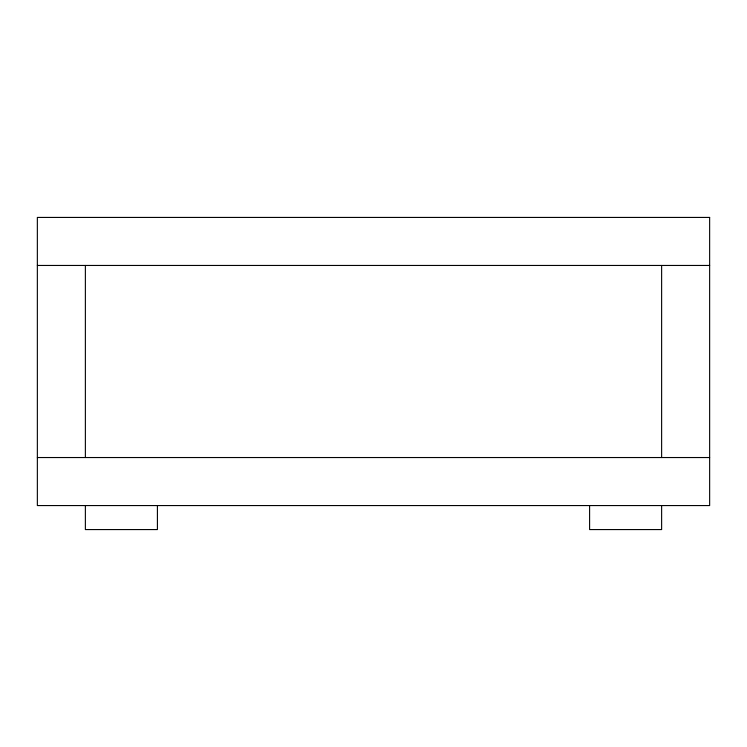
<?xml version="1.0" encoding="UTF-8"?>
<svg xmlns="http://www.w3.org/2000/svg" width="747" height="747" viewBox="0 0 747 747"><rect width="100%" height="100%" fill="white"/><g stroke="black" fill="none" stroke-linecap="round" stroke-linejoin="round"><path stroke-width="1.12" d="M37.359 265.456L709.65 265.456M37.359 457.537L709.65 457.537M661.627 265.456L661.627 457.537M661.627 505.56L661.627 529.567L589.598 529.567L589.598 505.56M157.412 505.56L157.412 529.567L85.373 529.567L85.373 505.56M85.373 265.456L85.373 457.537M709.65 217.433L37.35 217.433L37.359 505.56L709.65 505.56L709.641 217.433"/></g></svg>
